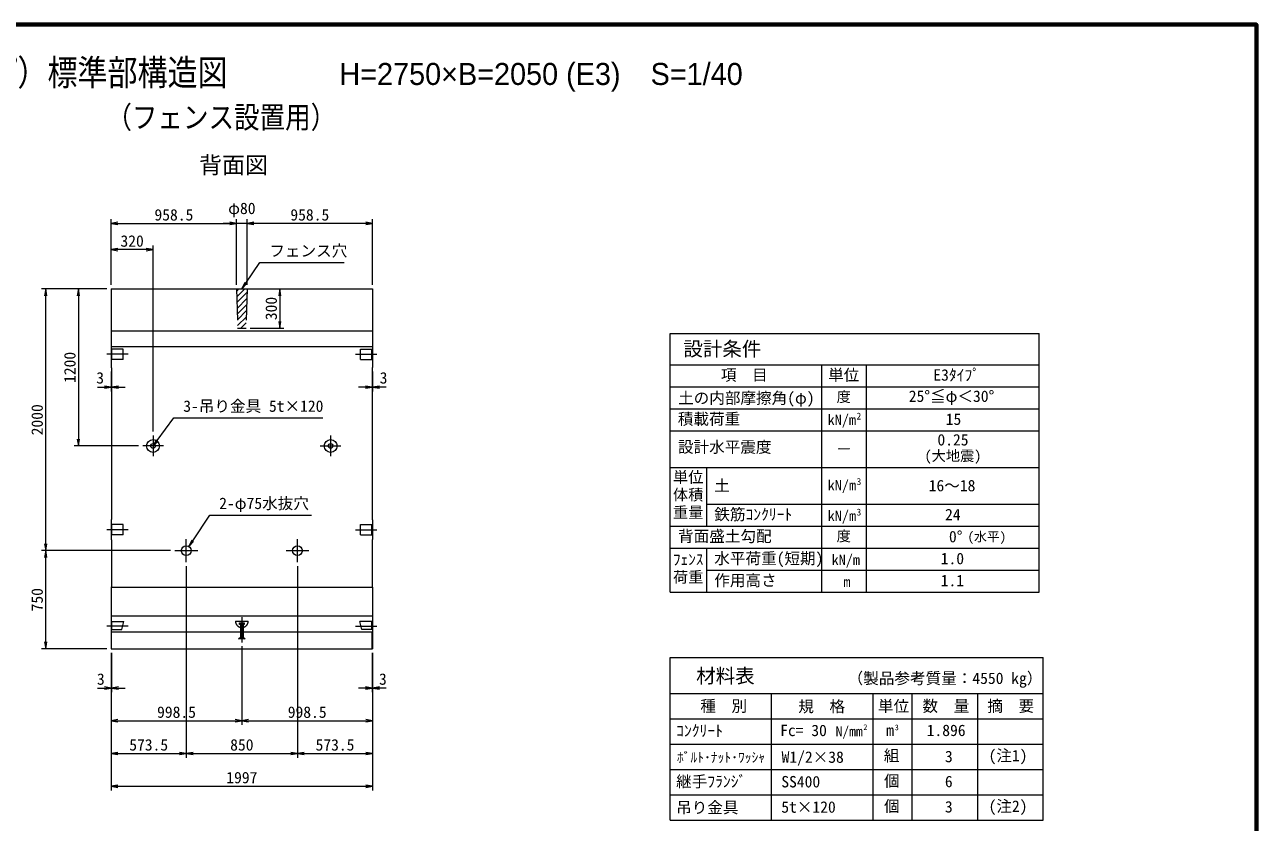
# Model space of a CAD drawing. Units: millimetres at full size, sheet at 1:40. Extents: x 141688 to 157488, y 10657 to 21690.
# Drawn here: x 148076 to 157488, y 15594 to 21690 of the extents above; entities that cross this region are included whole.
import ezdxf
from ezdxf.enums import TextEntityAlignment as Align

# ---------------------------------------------------------------- set-up
doc = ezdxf.new("R2010")
doc.units = ezdxf.units.MM
doc.header["$LTSCALE"] = 40
doc.linetypes.add('CHAIN', pattern=[18.5, 12, -1.5, 3.5, -1.5])
doc.linetypes.add('DASHED', pattern=[7.5, 6, -1.5])
for name, color, linetype, lineweight in [('01図枠', 1, 'Continuous', 70), ('0_2', 3, 'Continuous', 13), ('中心', 6, 'CHAIN', 9), ('外形線', 7, 'Continuous', 13), ('寸法', 2, 'Continuous', 9), ('細線', 4, 'Continuous', 9)]:
    doc.layers.add(name, color=color, linetype=linetype, lineweight=lineweight)
doc.layers.add('文字', color=7, linetype='Continuous')
doc.styles.add('ＭＳ ゴシック', font='')
doc.styles.add('ＭＳ Ｐゴシック', font='')
doc.styles.get('ＭＳ ゴシック').set_extended_font_data('MS Gothic')
doc.styles.get('ＭＳ Ｐゴシック').set_extended_font_data('MS PGothic')

# ---------------------------------------------------------------- blocks, each defined once
blk = doc.blocks.new('open_arrow')
at = {"color": 0, "linetype": 'Continuous', "lineweight": -2}
blk.add_lwpolyline([(7.5, 1.25), (0, 0), (7.5, -1.25)], dxfattribs=at)

msp = doc.modelspace()

# ---------------------------------------------------------------- hatches: boundary and pattern name
at = {"layer": '細線'}
h = msp.add_hatch(dxfattribs=at)
h.set_pattern_fill('USER', color=256, style=0, pattern_type=2)
h.set_pattern_definition([(45, (24014.31, 14486.48), (-22.45064, 22.45064), [])])
h.paths.add_polyline_path([(149775.91, 19670.72), (149695.91, 19670.72), (149703.41, 19370.72), (149768.41, 19370.72)])

# ---------------------------------------------------------------- linework, layer by layer
at = {"layer": '01図枠'}
msp.add_lwpolyline([(141687.54, 10809.99), (157487.54, 10809.99), (157487.54, 21689.99), (141687.54, 21689.99)], close=True, dxfattribs=at)
at = {"layer": '0_2'}
for centre in [(149057.41, 18470.72), (150414.41, 18470.72)]:
    msp.add_circle(centre, 49, dxfattribs=at)
at = {"layer": '中心'}
for p, q in [((148868.41, 19170.72), (148703.41, 19170.72)), ((150603.41, 19170.72), (150768.41, 19170.72)), ((149057.41, 18549.72), (149057.41, 18391.72)), ((150414.41, 18549.72), (150414.41, 18391.72)), ((149136.41, 18470.72), (148978.41, 18470.72)), ((150335.41, 18470.72), (150493.41, 18470.72)), ((148868.41, 17830.72), (148703.41, 17830.72)), ((150603.41, 17830.72), (150768.41, 17830.72)), ((149310.91, 17583.22), (149310.91, 17758.22)), ((150160.91, 17583.22), (150160.91, 17758.22)), ((149223.41, 17670.72), (149398.41, 17670.72)), ((150073.41, 17670.72), (150248.41, 17670.72)), ((149735.91, 17162.81), (149735.91, 16967.81)), ((148868.41, 17093.36), (148703.41, 17093.36)), ((150603.41, 17093.36), (150768.41, 17093.36))]:
    msp.add_line(p, q, dxfattribs=at)
at = {"layer": '外形線'}
for p, q in [((148737.41, 19670.72), (150734.41, 19670.72)), ((148737.41, 19670.72), (148737.41, 19070.72)), ((150734.41, 19670.72), (150734.41, 19070.72)), ((148740.41, 19067.72), (148737.41, 19070.72)), ((148740.41, 19067.72), (148740.41, 17908.72)), ((150731.41, 19067.72), (150734.41, 19070.72)), ((150731.41, 19067.72), (150731.41, 17908.72)), ((148740.41, 17908.72), (148737.41, 17905.72)), ((148737.41, 17905.72), (148737.41, 17755.72)), ((150731.41, 17908.72), (150734.41, 17905.72)), ((150734.41, 17905.72), (150734.41, 17755.72)), ((148740.41, 17752.72), (148737.41, 17755.72)), ((148740.41, 17752.72), (148740.41, 17393.72)), ((150731.41, 17752.72), (150734.41, 17755.72)), ((150731.41, 17752.72), (150731.41, 17393.72)), ((148740.41, 17393.72), (148737.41, 17390.72)), ((148737.41, 17390.72), (148737.41, 16920.72)), ((150731.41, 17393.72), (150734.41, 17390.72)), ((150734.41, 17390.72), (150734.41, 16920.72)), ((148737.41, 17050.72), (150734.41, 17050.72)), ((148737.41, 16920.72), (150734.41, 16920.72))]:
    msp.add_line(p, q, dxfattribs=at)
at = {"layer": '外形線', "linetype": 'DASHED'}
for p, q in [((149695.91, 19670.72), (149703.41, 19370.72)), ((149775.91, 19670.72), (149768.41, 19370.72)), ((149703.41, 19370.72), (149768.41, 19370.72))]:
    msp.add_line(p, q, dxfattribs=at)
at = {"layer": '外形線'}
for centre in [(149310.91, 17670.72), (150160.91, 17670.72)]:
    msp.add_circle(centre, 37.5, dxfattribs=at)
at = {"layer": '寸法'}
for p, q in [((148737.41, 19702.72), (148737.41, 20202.72)), ((148737.41, 20170.72), (149695.91, 20170.72)), ((149879.91, 20170.72), (149591.91, 20170.72)), ((149695.91, 19702.72), (149695.91, 20202.72)), ((149695.91, 19702.72), (149695.91, 20202.72)), ((149775.91, 19702.72), (149775.91, 20202.72)), ((149775.91, 19702.72), (149775.91, 20202.72)), ((150734.41, 20170.72), (149775.91, 20170.72)), ((150734.41, 19702.72), (150734.41, 20202.72)), ((148737.41, 19702.72), (148737.41, 20002.72)), ((148737.41, 19702.72), (148737.41, 20002.72)), ((149057.41, 19970.72), (148737.41, 19970.72)), ((149057.41, 19970.72), (148737.41, 19970.72)), ((149057.41, 18581.72), (149057.41, 20002.72)), ((149057.41, 18831.72), (149057.41, 20002.72)), ((148705.41, 19670.72), (148205.41, 19670.72)), ((148237.41, 17670.72), (148237.41, 19670.72)), ((148705.41, 19670.72), (148455.41, 19670.72)), ((148487.41, 19670.72), (148487.41, 18470.72)), ((149807.91, 19670.72), (150057.91, 19670.72)), ((150025.91, 19670.72), (150025.91, 19370.72)), ((149800.41, 19370.72), (150057.91, 19370.72)), ((148737.41, 19038.72), (148737.41, 18887.57)), ((148740.41, 19035.72), (148740.41, 18887.57)), ((150731.41, 19035.72), (150731.41, 18887.57)), ((150734.41, 19038.72), (150734.41, 18887.57)), ((148633.41, 18919.57), (148844.41, 18919.57)), ((150838.41, 18919.57), (150627.41, 18919.57)), ((148946.41, 18470.72), (148455.41, 18470.72)), ((149191.41, 17670.72), (148205.41, 17670.72)), ((149191.41, 17670.72), (148205.41, 17670.72)), ((148237.41, 16920.72), (148237.41, 17670.72)), ((149310.91, 17551.22), (149310.91, 16088.72)), ((149310.91, 17551.22), (149310.91, 16088.72)), ((150160.91, 17551.22), (150160.91, 16088.72)), ((150160.91, 17551.22), (150160.91, 16088.72)), ((148705.41, 16920.72), (148205.41, 16920.72)), ((148737.41, 16888.72), (148737.41, 15838.72)), ((148737.41, 16888.72), (148737.41, 16088.72)), ((148737.41, 16888.72), (148737.41, 16588.72)), ((148737.41, 16888.72), (148737.41, 16338.72)), ((148740.41, 16888.72), (148740.41, 16588.72)), ((149735.91, 16940.14), (149735.91, 16338.72)), ((149735.91, 16940.14), (149735.91, 16338.72)), ((150731.41, 16888.72), (150731.41, 16588.72)), ((150734.41, 16888.72), (150734.41, 15838.72)), ((150734.41, 16888.72), (150734.41, 16088.72)), ((150734.41, 16888.72), (150734.41, 16588.72)), ((150734.41, 16888.72), (150734.41, 16338.72)), ((148633.41, 16620.72), (148844.41, 16620.72)), ((150838.41, 16620.72), (150627.41, 16620.72)), ((148737.41, 16370.72), (149735.91, 16370.72)), ((149735.91, 16370.72), (150734.41, 16370.72)), ((148737.41, 16120.72), (149310.91, 16120.72)), ((149310.91, 16120.72), (150160.91, 16120.72)), ((150160.91, 16120.72), (150734.41, 16120.72)), ((148737.41, 15870.72), (150734.41, 15870.72))]:
    msp.add_line(p, q, dxfattribs=at)
at = {"layer": '寸法', "color": 3}
for p, q in [((153008.66, 17858.01), (153008.66, 19329.39)), ((153008.66, 19329.39), (155828.66, 19329.39)), ((155828.66, 17354.01), (155828.66, 19329.39)), ((153008.66, 17354.01), (153008.66, 19090.01)), ((153008.66, 19090.01), (155828.66, 19090.01)), ((154168.66, 17354.01), (154168.66, 19090.01)), ((154508.66, 17354.01), (154508.66, 19090.01)), ((153008.66, 18922.01), (155828.66, 18922.01)), ((153008.66, 18754.01), (155828.66, 18754.01)), ((153008.66, 18586.01), (155828.66, 18586.01)), ((153008.66, 18306.01), (155828.66, 18306.01)), ((153288.66, 17858.01), (153288.66, 18306.01)), ((153288.66, 18026.01), (155828.66, 18026.01)), ((153008.66, 17858.01), (155828.66, 17858.01)), ((153008.66, 17690.01), (155828.66, 17690.01)), ((153288.66, 17354.01), (153288.66, 17690.01)), ((153288.66, 17522.01), (155828.66, 17522.01)), ((153008.66, 17354.01), (155828.66, 17354.01)), ((153008.66, 15611.75), (153008.66, 16854.01)), ((153008.66, 16854.01), (155858.66, 16854.01)), ((155858.66, 15611.75), (155858.66, 16854.01)), ((153008.66, 16578.63), (155858.66, 16578.63)), ((153783.66, 15611.75), (153783.66, 16578.63)), ((154558.66, 15611.75), (154558.66, 16578.63)), ((154858.66, 15611.75), (154858.66, 16578.63)), ((154858.66, 15805.13), (154858.66, 16578.63)), ((155358.66, 15611.75), (155358.66, 16578.63)), ((153008.66, 16385.26), (155858.66, 16385.26)), ((153008.66, 16191.88), (155858.66, 16191.88)), ((153008.66, 15998.51), (155858.66, 15998.51)), ((153008.66, 15805.13), (155858.66, 15805.13)), ((153008.66, 15611.75), (155858.66, 15611.75))]:
    msp.add_line(p, q, dxfattribs=at)
at = {"layer": '寸法', "color": 3, "linetype": 'DASHED'}
for p, q in [((149686.86, 17132.81), (149784.96, 17132.81)), ((149717.91, 17117.81), (149753.91, 17117.81)), ((149717.91, 17105.81), (149717.91, 17117.81)), ((149753.91, 17105.81), (149717.91, 17105.81)), ((149725.86, 17105.81), (149725.86, 17009.48)), ((149745.89, 17105.81), (149745.89, 17009.48)), ((149753.91, 17117.81), (149753.91, 17105.81)), ((149710.86, 16997.81), (149725.86, 17009.48)), ((149760.89, 16997.81), (149710.86, 16997.81)), ((149725.86, 17009.48), (149745.89, 17009.48)), ((149745.89, 17009.48), (149760.89, 16997.81))]:
    msp.add_line(p, q, dxfattribs=at)
at = {"layer": '寸法'}
for points in [[(149735.91, 19670.72), (149765.31, 19713.61), (149873.86, 19872.02), (150517.47, 19872.02)], [(149057.41, 18470.72), (149088.36, 18512.5), (149216.23, 18685.12), (150354.4, 18685.12)], [(149331.6, 17701.99), (149360.3, 17745.36), (149490.67, 17942.38), (150268.31, 17942.38)]]:
    msp.add_lwpolyline(points, dxfattribs=at)
at = {"layer": '寸法', "color": 3}
for centre in [(149057.41, 18470.72), (150414.41, 18470.72)]:
    msp.add_circle(centre, 18, dxfattribs=at)
at = {"layer": '寸法', "color": 3, "linetype": 'DASHED'}
msp.add_arc((149735.91, 17132.81), 49.05, 180, 0, dxfattribs=at)
at = {"layer": '細線'}
for p, q in [((148737.41, 19350.72), (150734.41, 19350.72)), ((148737.41, 19230.72), (150734.41, 19230.72)), ((148743.41, 19130.72), (148743.41, 19210.72)), ((148828.41, 19210.72), (148743.41, 19210.72)), ((148828.41, 19130.72), (148828.41, 19210.72)), ((150643.41, 19130.72), (150643.41, 19210.72)), ((150643.41, 19210.72), (150728.41, 19210.72)), ((150728.41, 19130.72), (150728.41, 19210.72)), ((148828.41, 19130.72), (148743.41, 19130.72)), ((150643.41, 19130.72), (150728.41, 19130.72)), ((148743.41, 17790.72), (148743.41, 17870.72)), ((148828.41, 17870.72), (148743.41, 17870.72)), ((148828.41, 17790.72), (148743.41, 17790.72)), ((148828.41, 17790.72), (148828.41, 17870.72)), ((150643.41, 17790.72), (150643.41, 17870.72)), ((150643.41, 17870.72), (150728.41, 17870.72)), ((150643.41, 17790.72), (150728.41, 17790.72)), ((150728.41, 17790.72), (150728.41, 17870.72)), ((148737.41, 17390.72), (150734.41, 17390.72)), ((148737.41, 17173.43), (150734.41, 17173.43)), ((148740.41, 16920.72), (148740.41, 17050.72)), ((150731.41, 16920.72), (150731.41, 17050.72))]:
    msp.add_line(p, q, dxfattribs=at)
at = {"layer": '細線', "linetype": 'DASHED'}
for p, q in [((148743.41, 17068.36), (148743.41, 17128.36)), ((148743.41, 17128.36), (148834.41, 17128.36)), ((148743.41, 17068.36), (148819.41, 17068.36)), ((148819.41, 17068.36), (148834.41, 17128.36)), ((150652.41, 17068.36), (150637.41, 17128.36)), ((150728.41, 17128.36), (150637.41, 17128.36)), ((150728.41, 17068.36), (150652.41, 17068.36)), ((150728.41, 17068.36), (150728.41, 17128.36))]:
    msp.add_line(p, q, dxfattribs=at)

# ---------------------------------------------------------------- block references
at = {"layer": '寸法', "xscale": 6.93, "yscale": 6.93}
for p in [(148737.41, 20170.72), (149775.91, 20170.72), (149775.91, 20170.72), (148737.41, 19970.72), (148737.41, 19970.72), (148740.41, 18919.57), (150734.41, 18919.57), (148740.41, 16620.72), (150734.41, 16620.72), (148737.41, 16370.72), (149735.91, 16370.72), (148737.41, 16120.72), (149310.91, 16120.72), (150160.91, 16120.72), (148737.41, 15870.72)]:
    msp.add_blockref('open_arrow', p, dxfattribs=at)
for p, rotation in [((149695.91, 20170.72), 180), ((149695.91, 20170.72), 180), ((150734.41, 20170.72), 180), ((149057.41, 19970.72), 180), ((149057.41, 19970.72), 180), ((148237.41, 19670.72), 270), ((148487.41, 19670.72), 270), ((149735.91, 19670.72), 55.6), ((150025.91, 19670.72), 270), ((150025.91, 19370.72), 90), ((148737.41, 18919.57), 180), ((150731.41, 18919.57), 180), ((148487.41, 18470.72), 90), ((149057.41, 18470.72), 53.5), ((148237.41, 17670.72), 90), ((149331.6, 17701.99), 56.5), ((148237.41, 17670.72), 270), ((148237.41, 16920.72), 90), ((148737.41, 16620.72), 180), ((150731.41, 16620.72), 180), ((149735.91, 16370.72), 180), ((150734.41, 16370.72), 180), ((149310.91, 16120.72), 180), ((150160.91, 16120.72), 180), ((150734.41, 16120.72), 180), ((150734.41, 15870.72), 180)]:
    msp.add_blockref('open_arrow', p, dxfattribs=dict(at, rotation=rotation))

# ---------------------------------------------------------------- texts
at = {"layer": '寸法', "style": 'ＭＳ ゴシック'}
for s, p in [('φ80', (149735.91, 20286.19)), ('958.5', (149216.66, 20236.72)), ('958.5', (150255.16, 20236.72)), ('320', (148897.41, 20036.72)), ('320', (148897.41, 20036.72)), ('3', (148653.03, 18991.01)), ('3', (150818.8, 18991.01)), ('3', (148658.29, 16689.32)), ('3', (150813.53, 16689.32)), ('998.5', (149236.66, 16436.72)), ('998.5', (150235.16, 16436.72)), ('573.5', (149024.16, 16186.72)), ('850', (149735.91, 16186.72)), ('573.5', (150447.66, 16186.72)), ('1997', (149735.91, 15936.72))]:
    msp.add_text(s, height=87.35, dxfattribs=at).set_placement(p, align=Align.MIDDLE_CENTER)
for s, p in [('フェンス穴', (149945.86, 19892.02)), ('3-吊り金具 5t×120', (149288.23, 18705.12)), ('2-φ75水抜穴', (149562.67, 17962.38))]:
    msp.add_text(s, height=87.35, dxfattribs=at).set_placement(p, align=Align.BOTTOM_LEFT)
for s, p in [('300', (149959.91, 19520.72)), ('1200', (148421.41, 19070.72)), ('2000', (148171.41, 18670.72)), ('750', (148171.41, 17295.72))]:
    msp.add_text(s, height=87.35, rotation=90, dxfattribs=at).set_placement(p, align=Align.MIDDLE_CENTER)
at = {"layer": '寸法', "color": 3, "style": 'ＭＳ ゴシック'}
for s, height, p in [('設計条件', 109.2, (153109.63, 19125.26)), ('項\u3000目', 87.35, (153396.05, 18943.25)), ('単位', 87.35, (154215.25, 18943.25)), ('E3ﾀｲﾌﾟ', 87.35, (155019.33, 18943.25)), ('土の内部摩擦角(φ)', 87.35, (153068.98, 18767.38)), ('度', 79.75, (154280.45, 18782.32)), ('25°', 87.35, (154831.68, 18780.87)), ('≦φ＜30°', 87.35, (154994.27, 18780.87)), ('積載荷重', 87.35, (153067.08, 18607.38)), ('kN/m', 79.75, (154211.51, 18606.57)), ('2', 52.22, (154432.66, 18657.04)), ('15', 87.35, (155113.81, 18605.41)), ('0.25', 87.35, (155050.66, 18448.02)), ('設計水平震度', 87.35, (153067.94, 18393.07)), ('ー', 79.75, (154283.44, 18383.04)), ('(大地震)', 79.75, (154951.88, 18331.99)), ('土', 87.35, (153345.68, 18098.51)), ('kN/m', 79.75, (154211.94, 18106.51)), ('3', 52.22, (154433.08, 18156.99)), ('16～18', 87.35, (154983.92, 18097.86)), ('鉄筋ｺﾝｸﾘｰﾄ', 87.35, (153345.68, 17877.93)), ('kN/m', 79.75, (154211.94, 17873)), ('3', 52.22, (154433.08, 17923.47)), ('24', 87.35, (155109.14, 17876.46)), ('背面盛土勾配', 87.35, (153068.66, 17711.25)), ('度', 79.75, (154280.45, 17718.32)), ('0°', 87.35, (155138.56, 17708.27)), ('(水平)', 72.16, (155280.89, 17719.78)), ('水平荷重(短期)', 87.35, (153345.68, 17541.93)), ('kN/m', 79.75, (154241.94, 17537)), ('1.0', 87.35, (155075.95, 17540.46)), ('作用高さ', 87.35, (153345.68, 17373.93)), ('m', 79.75, (154332.01, 17369)), ('1.1', 87.35, (155075.95, 17372.46)), ('材料表', 109.2, (153207.53, 16626.76)), ('種\u3000別', 87.35, (153238.94, 16413.92)), ('規\u3000格', 87.35, (153987.09, 16409.78)), ('単位', 87.35, (154596.29, 16412.98)), ('数\u3000量', 87.35, (154936.69, 16413.72)), ('摘\u3000要', 87.35, (155431.68, 16413.33)), ('ｺﾝｸﾘｰﾄ', 87.35, (153054.31, 16224.77)), ('Fc= 30', 87.35, (153849.08, 16227.19)), ('N/mm', 75.95, (154272.83, 16229.37)), ('2', 43.67, (154484.39, 16286.61)), ('m', 87.35, (154659.24, 16228.35)), ('3', 43.67, (154724.63, 16285.06)), ('ﾎﾞﾙﾄ･ﾅｯﾄ･ﾜｯｼｬ', 75.95, (153060.14, 16029.96)), ('W1/2×38', 87.35, (153859.85, 16023.28)), ('組', 87.35, (154641.34, 16034.97)), ('(注1)', 87.35, (155441.34, 16034.97)), ('継手ﾌﾗﾝｼﾞ', 87.35, (153054.09, 15836.71)), ('SS400', 87.35, (153857.64, 15835.17)), ('個 ', 87.35, (154642.67, 15841.6)), ('吊り金具', 87.35, (153054.09, 15638.01)), ('5t×120', 87.35, (153857.64, 15641.79)), ('個 ', 87.35, (154642.67, 15648.22)), ('(注2)', 87.35, (155441.34, 15648.22))]:
    msp.add_text(s, height=height, dxfattribs=at).set_placement(p, align=Align.BOTTOM_LEFT)
for s, p in [('単位', (153029.8, 18275.15)), ('体積', (153029.8, 18140.48)), ('重量', (153029.8, 18005.81)), ('ﾌｪﾝｽ', (153029.8, 17646.14)), ('荷重', (153029.8, 17511.47))]:
    msp.add_text(s, height=85.24, dxfattribs=at).set_placement(p, align=Align.TOP_LEFT)
for s, p in [('（製品参考質量：4550 kg）', (155852.61, 16625.65)), ('1.896', (155265.9, 16227.67)), ('3', (155167.37, 16027.95)), ('6', (155167.11, 15836.95)), ('3', (155167.11, 15643.57))]:
    msp.add_text(s, height=87.35, dxfattribs=at).set_placement(p, align=Align.BOTTOM_RIGHT)
at = {"layer": '文字', "style": 'ＭＳ Ｐゴシック', "width": 0.85}
for s, height, p in [(' KLウォール3型（Eタイプ）標準部構造図\u3000\u3000\u3000\u3000\u3000\u3000\u3000\u3000\u3000\u3000\u3000\u3000\u3000\u3000 \u3000\u3000\u3000\u3000', 197.9, (149587.54, 21165.77)), ('（フェンス設置用）', 168.3, (149578.69, 20847.73))]:
    msp.add_text(s, height=height, dxfattribs=at).set_placement(p, align=Align.BOTTOM_CENTER)
at = {"layer": '文字', "style": 'ＭＳ Ｐゴシック'}
msp.add_text('H=2750×B=2050 (E3)\u3000S=1/40', height=168.3, dxfattribs=at).set_placement((150481.14, 21178.44), align=Align.BOTTOM_LEFT)
msp.add_text(' 背面図 ', height=128.7, dxfattribs=at).set_placement((149672.07, 20514.1), align=Align.BOTTOM_CENTER)

doc.saveas('drawing.dxf')
